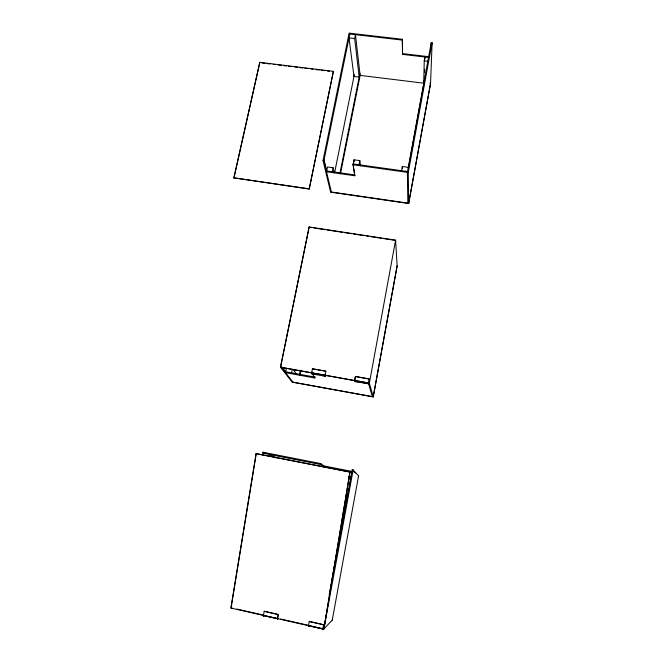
<?xml version="1.0" encoding="UTF-8"?>
<svg xmlns="http://www.w3.org/2000/svg" width="663" height="663" viewBox="0 0 663 663"><rect width="100%" height="100%" fill="white"/><g stroke="black" fill="none" stroke-linecap="round" stroke-linejoin="round"><path stroke-width="0.99" d="M423.674 85.046L424.237 60.855L424.942 57.026L424.892 59.057M424.569 72.25L424.643 69.209M430.991 46.46L431.248 42.614L432.119 42.714L430.544 83.654L408.681 203.516L330.622 192.171L323.03 160.579L349.111 33.15L402.35 39.283L402.516 54.374L428.704 57.466M329.917 590.89L352.219 469.76L353.172 469.951L323.809 629.17L230.881 608.046L256.075 453.625L352.252 472.454M256.283 453.475L231.271 606.72L231.727 604.706M263.451 615.571L264.206 611.278L278.269 614.46C277.689 616.391 277.308 621.322 277.515 618.77L263.451 615.571L277.623 618.422M277.515 618.77L278.269 614.46M308.477 625.814L309.223 621.48L323.536 624.72L322.79 629.063L308.527 625.698M323.809 629.17L349.998 471.932L323.942 628.839L332.32 620.079M322.906 628.955L322.699 629.85L322.873 628.715L308.568 625.458L308.394 626.593L308.61 625.706M395.604 240.155L397.137 266.029L373.261 396.905L292.234 382.145L280.441 367.169L309.149 226.97L395.604 240.155L369.349 383.297L368.413 383.131L368.214 384.084L369.092 378.929L355.426 376.485L354.531 381.639L354.755 380.67L325.201 375.357L324.945 376.319L325.856 371.189L312.414 368.785L311.502 373.891L311.941 372.034M372.531 395.778L372.374 396.623L368.355 382.932L354.68 380.471L355.426 376.485M407.994 202.348L407.853 203.118L407.364 172.355L431.248 42.614M332.246 620.162L358.575 475.86M397.129 265.797L373.228 396.781L292.126 382.004M329.163 594.96L329.544 592.921M334.658 566.766L335.03 564.735M335.959 559.663L336.332 557.641M336.705 555.611L337.077 553.58M337.45 551.55L338.387 546.486M338.76 544.456L339.696 539.384M340.069 537.353L343.053 521.126M343.426 519.096L344.362 514.024M344.735 512.002L349.028 488.672M349.401 486.642L350.337 481.57M354.705 380.976L354.945 381.623L368.603 383.769M408.599 166.943L410.646 155.822M411.019 153.799L415.295 130.545M415.668 128.523L421.254 98.19M421.627 96.168L424.005 83.215M412.394 147.965L412.767 145.943M417.044 122.688L417.417 120.666M422.994 90.334L423.367 88.312M408.681 203.516L408.259 172.479L432.119 42.714M401.563 170.689L402.333 166.512L408.292 167.341M354.945 381.623L354.68 380.471M320.776 463.586L323.71 465.874L323.536 466.793L320.594 464.539L320.776 463.586L262.954 452.224L262.333 455.257M402.516 54.374L402.35 39.283M313.624 373.592L311.701 373.244L312.124 373.915L325.508 376.327L325.085 375.15L311.759 372.946M286.424 368.305L285.538 372.689L314.908 377.993L315.082 377.106L285.712 371.81L282.231 367.335M334.21 172.753L333.124 167.747L327.505 166.96L326.527 171.75L354.78 175.753L353.967 168.941M359.014 164.756L359.827 160.62L353.976 159.808L352.998 164.764L354.78 175.753M312.124 373.915L314.096 373.957M299.577 374.462L300.389 370.402M339.904 173.565L359.918 73.494M300.049 375.266L301.06 370.219M340.467 173.756L360.133 75.375L355.451 34.675L354.664 38.545L359.197 77.099L353.984 76.46L349.011 37.89L354.664 38.545M291.563 372.863L292.267 369.349M332.32 171.742L333.124 167.747M294.455 371.437L294.861 369.415M334.583 172.811L354.34 74.654M269.418 456.434L269.808 454.553L275.883 457.984M309.149 226.97L280.565 367.335L313.682 373.286M263.294 455.224L263.866 452.406L265.639 453.393M281.651 366.589L281.468 367.493L292.955 382.161M331.351 191.997L323.9 160.703L349.965 33.249M309.207 189.071L333.373 71.364L259.805 62.339L233.815 177.841L309.207 189.071L333.373 71.364M233.964 178.132L259.805 62.339M263.501 615.413L263.393 616.358L263.551 615.944M323.536 624.72L309.223 621.48M264.206 611.278L278.211 614.568M230.881 608.046L232.05 607.954M277.698 618.678L278.286 618.314M349.799 34.02L402.201 40.062M402.656 53.612L429.723 56.803M424.237 60.855L428 61.294M429.757 83.182L430.56 83.281L408.673 203.234L330.555 191.88M261.968 62.968L265.034 63.341M267.073 63.59L270.139 63.971M273.197 64.344L275.244 64.593M278.303 64.974L281.369 65.347M283.408 65.596L286.474 65.977M288.513 66.225L291.579 66.598M294.645 66.98L297.704 67.353M299.751 67.601L302.809 67.982M304.856 68.231L307.914 68.604M310.98 68.985L313.019 69.234M316.085 69.607L319.143 69.988M321.19 70.237L324.248 70.609M327.315 70.991L329.354 71.239M360.133 75.375L424.295 83.256M407.521 171.518L353.155 163.935L353.644 166.935M323.03 160.579L323.9 160.703M352.998 164.764L408.259 172.479M354.937 174.941L326.693 170.946L324.066 159.882M233.815 177.841L309.115 188.781M309.24 227.252L312.14 227.699M314.154 228.006L325.26 229.696M327.282 230.003L342.415 232.315M344.437 232.622L351.498 233.699M353.52 234.006L364.625 235.705M366.631 236.011L368.636 236.31M370.642 236.616L381.673 238.299M383.678 238.605L394.709 240.288M312.447 368.835L325.856 371.189M355.451 376.534L369.109 378.979M280.441 367.169L369.308 383.148L373.261 396.905M356.653 381.333L358.6 381.681M363.481 382.559L365.429 382.907M322.699 375.507L325.566 376.029M355.973 381.498L357.921 381.847M359.86 382.195L361.799 382.543M363.747 382.891L365.686 383.239M263.675 453.343L320.594 464.539M323.71 465.874L352.136 471.468M256.075 453.625L349.89 472.106M348.771 476.581L351.398 477.095M236.998 609.073L263.708 615.148M280.756 619.018L307.682 625.143M262.954 452.224L264.728 453.21M348.498 477.559L350.71 479.548M352.219 469.76L355.351 473.142M353.172 469.951L358.625 475.918M293.038 369.299L296.593 374.222M312.182 373.617L314.908 377.993M325.143 375.664L325.508 376.327M368.363 383.438L368.545 384.076M353.976 159.808L354.291 161.838M359.827 160.62L360.548 165.692M402.333 166.512L402.391 168.568"/></g></svg>
